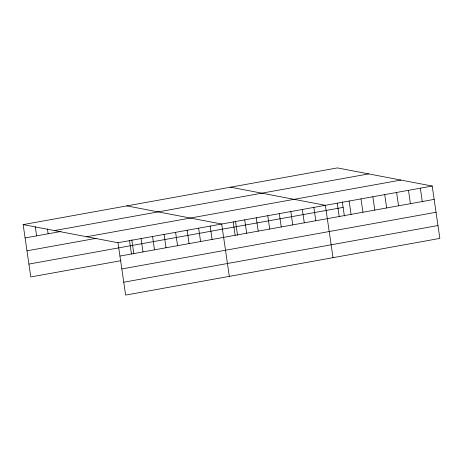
<?xml version="1.0" encoding="UTF-8"?>
<svg xmlns="http://www.w3.org/2000/svg" width="463" height="463" viewBox="0 0 463 463"><rect width="100%" height="100%" fill="white"/><g stroke="black" fill="none" stroke-linecap="round" stroke-linejoin="round"><path stroke-width="0.69" d="M23.15 224.601L337.365 167.913L432.21 186.045L439.85 238.399L125.635 295.087L117.996 242.734L23.15 224.601L30.79 276.955L120.924 260.692M54.449 230.586L368.664 173.897M25.095 237.941L61.018 231.459M86.697 236.749L400.912 180.061M26.976 250.813L96.101 238.347M117.996 242.734L432.21 186.045M28.909 264.078L343.124 207.395M119.94 256.074L434.161 199.385M121.821 268.951L436.036 212.262M123.754 282.21L437.969 225.527M230.533 187.185L325.379 205.323L333.019 257.671M126.839 205.896L221.684 224.028L229.324 276.382M420.34 188.186L422.291 201.527M408.47 190.328L410.421 203.674M396.6 192.469L398.55 205.815M384.73 194.61L386.674 207.956M372.86 196.752L374.804 210.098M360.99 198.893L362.934 212.239M349.119 201.035L351.064 214.381M342.313 201.81L344.379 215.972M337.249 203.176L339.194 216.522M313.856 207.401L315.807 220.741M302.339 209.479L304.284 222.819M290.816 211.556L292.761 224.896M279.293 213.634L281.238 226.974M267.77 215.712L269.721 229.052M256.253 217.789L258.198 231.135M244.73 219.867L246.675 233.213M235.476 221.082L237.542 235.25M233.207 221.951L235.152 235.291M210.167 226.106L212.112 239.446M198.644 228.184L200.589 241.524M187.121 230.261L189.072 243.602M175.604 232.339L177.549 245.685M164.081 234.417L166.026 247.763M152.559 236.5L154.503 249.841M141.036 238.578L142.986 251.918M131.787 239.788L133.853 253.956M129.518 240.656L131.463 253.996M47.423 228.867L48.14 233.786M35.286 226.737L36.618 235.864"/></g></svg>
